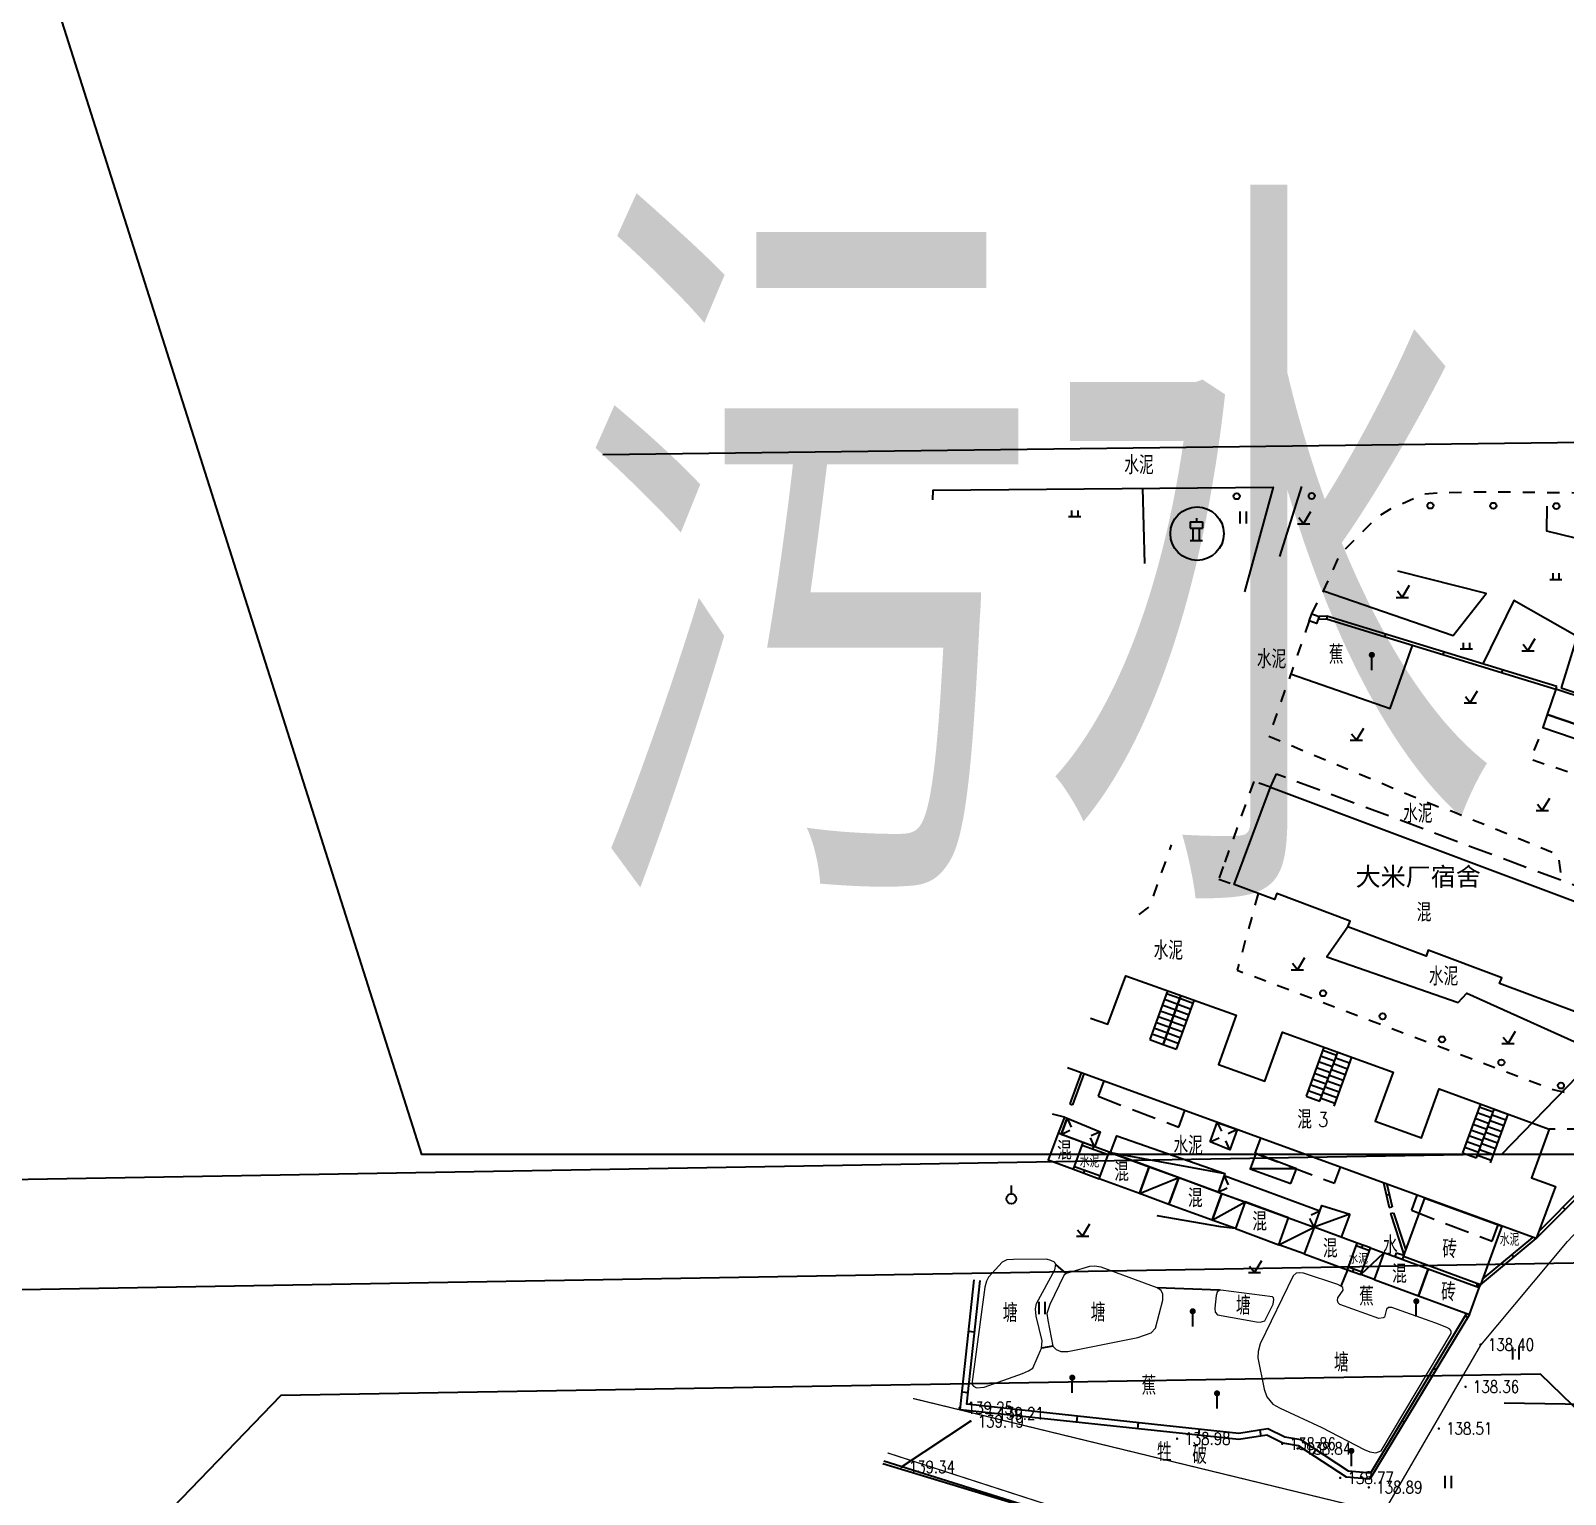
# Model space of a CAD drawing. Extents: x 529262 to 576451, y 2694391 to 2717535.
# Drawn here: x 564588.2 to 564713.6, y 2709833.3 to 2709952.9 of the extents above; entities that cross this region are included whole.
import ezdxf
from ezdxf.enums import TextEntityAlignment as Align
from ezdxf.xclip import XClip

# ---------------------------------------------------------------- set-up
doc = ezdxf.new("R2010")
doc.units = 0
doc.header["$XCLIPFRAME"] = 0
doc.linetypes.add('X5', pattern=[3, 2, -1])
doc.linetypes.add('X6', pattern=[2, 1, -1])
for name, color, linetype in [('DLDW', 8, 'Continuous'), ('DLSS', 4, 'Continuous'), ('DMTZ', 8, 'Continuous'), ('GCD', 8, 'Continuous'), ('JMD', 8, 'Continuous'), ('PP-COM', 7, 'Continuous'), ('RD-中线', 40, 'Continuous'), ('RD-红线', 7, 'Continuous'), ('ZBTZ', 8, 'Continuous'), ('ZJ', 7, 'Continuous')]:
    doc.layers.add(name, color=color, linetype=linetype)
doc.layers.add('SXSS', color=5, linetype='Continuous', lineweight=0)
doc.styles.add('_TCH_DIM', font='smsim.shx', dxfattribs={"width": 0.75, "bigfont": 'smfs.shx'})
doc.styles.add('HZ', font='rs.shx', dxfattribs={"width": 0.8, "bigfont": 'hztxt.shx'})
doc.styles.add('等线体', font='simhei.ttf')
doc.linetypes.add('10421', pattern='A,2,[150,AAA.SHX,S=0.5,R=0,X=0,Y=0.5],1e-11', length=2)
doc.linetypes.add('10422', pattern='A,0.75,[150,AAA.SHX,S=0.5,R=0,X=0,Y=0.5],1.5,[177,AAA.SHX,S=1,R=0,X=0,Y=0.4],0.75', length=3)
doc.linetypes.add('1161', pattern='A,0,[149,AAA.SHX,S=0.15,R=0,X=0,Y=0],-1.6', length=1.6)

# ---------------------------------------------------------------- blocks, each defined once
blk = doc.blocks.new('A$C19FD0107')
at = {"layer": 'RD-中线', "color": 8, "linetype": 'Continuous'}
blk.add_lwpolyline([(-6142.76, 15464.03), (-6599.13, 15456.2, 0.004476), (-6601.28, 15456.14), (-6632.72, 15455.04, -0.005032), (-6635.13, 15454.98), (-7129.07, 15447.59)], format="xyb", dxfattribs=at)
at = {"layer": 'RD-红线', "color": 8}
for points in [[(-6289.62, 15470.51), (-6271.93, 15488.77, 0.413393)], [(-6268.16, 15434.82), (-6286.47, 15452.56, 0.415035)], [(-6389.33, 15450.8), (-6407.02, 15432.44, 0.414996)]]:
    blk.add_lwpolyline(points, format="xyb", dxfattribs=at)
at = {"layer": 'RD-红线', "color": 8, "flags": 128}
for points in [[(-6289.62, 15470.51), (-6584.22, 15465.45)], [(-6286.47, 15452.56), (-6389.33, 15450.8)]]:
    blk.add_lwpolyline(points, dxfattribs=at)
blk = doc.blocks.new('GC200')
at = {"linetype": 'Continuous', "const_width": 0.2, "flags": 128}
blk.add_lwpolyline([(-0.1, 0, 1), (0.1, 0, 1)], format="xyb", close=True, dxfattribs=at)
blk = doc.blocks.new('gc123')
at = {"color": 8}
for p, q in [((-1, 0), (1, 0)), ((0, 0), (-0.8, 1)), ((0, 0), (1.2, 2))]:
    blk.add_line(p, q, dxfattribs=at)
blk = doc.blocks.new('gc165')
at = {"color": 8}
blk.add_line((0, 0), (0, 2), dxfattribs=at)
at = {"color": 8, "const_width": 0.5}
blk.add_lwpolyline([(-0.25, 2.5, 1), (0.25, 2.5, 1)], format="xyb", close=True, dxfattribs=at)
blk = doc.blocks.new('gc121')
at = {"color": 8}
for p, q in [((-0.5, -1), (-0.5, 1)), ((0.5, -1), (0.5, 1))]:
    blk.add_line(p, q, dxfattribs=at)
blk = doc.blocks.new('gc119')
at = {"color": 8}
for p, q in [((-1, 0), (1, 0)), ((-0.5, 1), (-0.5, 0)), ((0.5, 1), (0.5, 0))]:
    blk.add_line(p, q, dxfattribs=at)
blk = doc.blocks.new('gc170')
at = {"color": 8, "linetype": 'Continuous'}
blk.add_circle((0, 0), 0.5, dxfattribs=at)
blk = doc.blocks.new('gc125')
at = {"color": 8}
blk.add_line((0, 0.8), (0, 2.2), dxfattribs=at)
blk.add_circle((0, 0), 0.8, dxfattribs=at)
blk = doc.blocks.new('gc102')
for p, q in [((-1, 3), (1, 3)), ((-1, 3), (-1, 2)), ((0, 3.6), (0, 3)), ((1, 3), (1, 2)), ((-1, 2), (1, 2)), ((-1, 0), (1, 0)), ((-0.5, 0), (-0.5, 2)), ((0.5, 0), (0.5, 2))]:
    blk.add_line(p, q)

msp = doc.modelspace()

# ---------------------------------------------------------------- linework, layer by layer
at = {"color": 8, "linetype": 'Continuous', "flags": 128}
msp.add_lwpolyline([(564634.962, 2709918.281), (564834.224, 2709920.794), (564833.856, 2709999.882)], dxfattribs=at)
at = {"layer": 'Defpoints', "color": 1}
msp.add_lwpolyline([(564805.767, 2709861.081), (564620.161, 2709861.081), (564572.883, 2710009.989)], dxfattribs=at)
at = {"layer": 'DLDW', "color": 252, "linetype": '10421', "elevation": 142.526, "flags": 128}
msp.add_lwpolyline([(564699.787, 2709853.075), (564700.372, 2709852.862), (564700.242, 2709852.508), (564699.657, 2709852.722)], close=True, dxfattribs=at)
at = {"layer": 'DLDW', "color": 252, "linetype": 'Continuous'}
msp.add_circle((564683.489, 2709911.814, 138.828), 2.182, dxfattribs=at)
at = {"layer": 'DLSS', "linetype": 'X6', "flags": 128}
for points in [[(564692.852, 2709905.274), (564693.812, 2709907.146), (564695.111, 2709909.978), (564695.42, 2709910.392), (564697.744, 2709912.724), (564698.385, 2709913.273), (564699.452, 2709913.915), (564701.987, 2709915.053), (564703.139, 2709915.16), (564707.374, 2709915.245), (564739.277, 2709914.845)], [(564692.852, 2709905.274), (564693.812, 2709907.146), (564694.482, 2709908.607)], [(564688.473, 2709882.425), (564686.767, 2709876.152), (564712.577, 2709866.402), (564715.403, 2709865.688), (564716.462, 2709865.636), (564717.129, 2709865.946), (564731.115, 2709886.508), (564710.704, 2709893.375), (564711.809, 2709895.947)], [(564689.351, 2709895.265), (564703.014, 2709889.568), (564704.323, 2709889.137), (564712.99, 2709885.584), (564713.231, 2709883.503)], [(564678.746, 2709880.708), (564679.638, 2709881.364), (564681.398, 2709886.389)], [(564734.09, 2709881.95), (564733.122, 2709881.831), (564718.579, 2709864.029), (564717.56, 2709863.445), (564716.036, 2709863.158), (564712.256, 2709863.163)], [(564672.652, 2709864.15), (564671.185, 2709864.505)]]:
    msp.add_lwpolyline(points, dxfattribs=at)
at = {"layer": 'DLSS', "linetype": 'X6'}
for points in [[(564692.652, 2709904.683), (564689.351, 2709895.265)], [(564689.49, 2709891.093), (564688.109, 2709891.566), (564685.624, 2709884.628), (564685.254, 2709883.595), (564686.513, 2709883.144)]]:
    msp.add_lwpolyline(points, dxfattribs=at)
at = {"layer": 'DLSS', "linetype": 'Continuous', "const_width": 0.1, "flags": 128}
for points in [[(564660.291, 2709841.164), (564698.765, 2709831.802), (564732.188, 2709819.612), (564742.562, 2709816.79), (564744.607, 2709816.237)], [(564658.215, 2709836.716), (564730.2, 2709813.417), (564740.554, 2709810.485)]]:
    msp.add_lwpolyline(points, dxfattribs=at)
at = {"layer": 'DMTZ', "linetype": '10422'}
for points in [[(564661.9, 2709914.572), (564661.929, 2709915.366), (564689.708, 2709915.616), (564687.347, 2709907.058)], [(564690.242, 2709909.938), (564692.031, 2709915.673)]]:
    msp.add_lwpolyline(points, dxfattribs=at)
at = {"layer": 'DMTZ', "linetype": '10422', "elevation": 138.815, "flags": 128}
msp.add_lwpolyline([(564686.623, 2709855.039), (564685.437, 2709855.176), (564680.225, 2709856.077)], dxfattribs=at)
at = {"layer": 'DMTZ', "linetype": '10421', "flags": 128}
msp.add_lwpolyline([(564708.578, 2709840.805), (564716.883, 2709840.668), (564717.553, 2709840.842), (564717.896, 2709841.026), (564718.174, 2709841.59), (564718.634, 2709845.164), (564718.745, 2709845.41), (564718.945, 2709845.547), (564719.246, 2709845.622), (564727.286, 2709844.446), (564729.331, 2709844.123), (564729.598, 2709844.123), (564731.021, 2709845.034), (564733.425, 2709846.371), (564733.425, 2709846.371)], dxfattribs=at)
at = {"layer": 'JMD', "linetype": 'Continuous'}
for p, q in [((564694.122, 2709905.064), (564694.049, 2709904.825)), ((564698.864, 2709903.613), (564698.79, 2709903.373)), ((564703.645, 2709902.149), (564703.572, 2709901.91)), ((564708.426, 2709900.686), (564708.353, 2709900.447)), ((564681.064, 2709874.476), (564679.62, 2709870.492)), ((564680.726, 2709870.091), (564682.172, 2709874.081)), ((564682.172, 2709874.081), (564680.726, 2709870.091)), ((564680.983, 2709874.253), (564682.091, 2709873.857)), ((564680.472, 2709872.842), (564681.579, 2709872.445)), ((564680.642, 2709873.313), (564681.75, 2709872.915)), ((564680.813, 2709873.783), (564681.921, 2709873.386)), ((564681.749, 2709872.912), (564682.84, 2709872.511)), ((564681.819, 2709869.695), (564683.263, 2709873.678)), ((564681.919, 2709873.382), (564683.01, 2709872.98)), ((564682.089, 2709873.852), (564683.18, 2709873.45)), ((564679.961, 2709871.432), (564681.068, 2709871.033)), ((564680.131, 2709871.902), (564681.238, 2709871.503)), ((564680.302, 2709872.372), (564681.409, 2709871.974)), ((564681.237, 2709871.501), (564682.329, 2709871.103)), ((564681.408, 2709871.971), (564682.499, 2709871.572)), ((564681.578, 2709872.442), (564682.67, 2709872.042)), ((564679.62, 2709870.492), (564680.726, 2709870.091)), ((564679.79, 2709870.962), (564680.897, 2709870.562)), ((564680.897, 2709870.561), (564681.989, 2709870.164)), ((564681.067, 2709871.031), (564682.159, 2709870.634)), ((564680.726, 2709870.091), (564681.819, 2709869.695)), ((564693.837, 2709869.868), (564692.387, 2709865.865)), ((564693.524, 2709865.453), (564694.975, 2709869.455)), ((564693.524, 2709865.453), (564694.975, 2709869.455)), ((564693.579, 2709869.156), (564694.717, 2709868.743)), ((564693.75, 2709869.626), (564694.887, 2709869.213)), ((564696.102, 2709869.046), (564694.652, 2709865.044)), ((564694.804, 2709868.985), (564695.932, 2709868.576)), ((564694.975, 2709869.455), (564696.102, 2709869.046)), ((564693.068, 2709867.745), (564694.206, 2709867.333)), ((564693.239, 2709868.215), (564694.376, 2709867.803)), ((564693.409, 2709868.686), (564694.546, 2709868.273)), ((564694.464, 2709868.045), (564695.591, 2709867.636)), ((564694.634, 2709868.515), (564695.762, 2709868.106)), ((564692.728, 2709866.805), (564693.865, 2709866.393)), ((564692.898, 2709867.275), (564694.035, 2709866.863)), ((564693.952, 2709866.635), (564695.08, 2709866.226)), ((564694.123, 2709867.105), (564695.25, 2709866.696)), ((564694.293, 2709867.575), (564695.421, 2709867.166)), ((564673.087, 2709865.245), (564673.322, 2709865.159)), ((564692.387, 2709865.865), (564693.524, 2709865.453)), ((564692.557, 2709866.335), (564693.695, 2709865.923)), ((564693.612, 2709865.694), (564694.739, 2709865.286)), ((564693.782, 2709866.164), (564694.91, 2709865.756)), ((564706.623, 2709865.221), (564705.176, 2709861.23)), ((564672.652, 2709864.15, 139.059), (564672.885, 2709864.061)), ((564672.885, 2709864.061), (564673.2, 2709863.325)), ((564706.198, 2709864.05), (564707.334, 2709863.635)), ((564706.313, 2709860.818), (564707.758, 2709864.805)), ((564706.313, 2709860.818), (564707.758, 2709864.805)), ((564706.369, 2709864.52), (564707.504, 2709864.105)), ((564706.539, 2709864.991), (564707.674, 2709864.574)), ((564708.879, 2709864.393), (564707.435, 2709860.411)), ((564707.587, 2709864.334), (564708.708, 2709863.924)), ((564707.758, 2709864.805), (564708.879, 2709864.393)), ((564672.378, 2709862.739), (564673.107, 2709863.07)), ((564675.564, 2709862.941), (564674.83, 2709862.621)), ((564685.132, 2709863.719), (564685.469, 2709862.994)), ((564686.758, 2709863.126), (564686.032, 2709862.789)), ((564705.687, 2709862.64), (564706.823, 2709862.227)), ((564705.858, 2709863.11), (564706.994, 2709862.696)), ((564706.028, 2709863.58), (564707.164, 2709863.166)), ((564707.076, 2709862.924), (564708.198, 2709862.515)), ((564707.247, 2709863.394), (564708.368, 2709862.984)), ((564707.417, 2709863.864), (564708.538, 2709863.454)), ((564675.12, 2709861.732), (564674.784, 2709862.458)), ((564675.035, 2709861.763), (564674.949, 2709861.529)), ((564684.554, 2709862.134), (564685.284, 2709862.46)), ((564686.161, 2709861.489), (564685.835, 2709862.22)), ((564705.347, 2709861.7), (564706.483, 2709861.288)), ((564705.517, 2709862.17), (564706.653, 2709861.757)), ((564706.565, 2709861.514), (564707.687, 2709861.106)), ((564706.735, 2709861.984), (564707.858, 2709861.576)), ((564706.906, 2709862.454), (564708.028, 2709862.045)), ((564676.425, 2709861.253), (564685.766, 2709859.553)), ((564676.425, 2709861.253), (564685.766, 2709859.553)), ((564705.176, 2709861.23), (564706.313, 2709860.818)), ((564706.395, 2709861.044), (564707.517, 2709860.637)), ((564674.232, 2709859.577), (564674.317, 2709859.812)), ((564678.776, 2709857.907), (564681.997, 2709859.207)), ((564685.691, 2709859.35), (564686.027, 2709858.624)), ((564691.594, 2709859.924, 141.564), (564687.833, 2709859.931)), ((564685.206, 2709858.029), (564685.932, 2709858.365)), ((564698.94, 2709857.767), (564699.183, 2709857.824)), ((564684.707, 2709855.737), (564687.422, 2709857.215)), ((564693.522, 2709856.475), (564692.796, 2709856.138)), ((564713.544, 2709856.605), (564713.367, 2709856.781)), ((564690.156, 2709853.706), (564693.04, 2709855.152)), ((564693.04, 2709855.152), (564692.703, 2709855.878)), ((564695.951, 2709856.218), (564693.04, 2709855.152)), ((564699.291, 2709856.264, 142.544), (564699.528, 2709856.341, 142.544)), ((564696.852, 2709851.279), (564698.741, 2709853.059)), ((564696.999, 2709853.698), (564696.913, 2709853.464)), ((564709.351, 2709852.717), (564709.192, 2709852.909)), ((564696.199, 2709851.517), (564696.284, 2709851.752)), ((564706.587, 2709850.352), (564706.35, 2709850.433)), ((564705.384, 2709847.915, 137.812), (564705.598, 2709847.786, 137.812)), ((564665.321, 2709846.588), (564664.824, 2709846.641)), ((564702.806, 2709843.631, 137.812), (564703.02, 2709843.502, 137.812)), ((564664.79, 2709841.616), (564664.293, 2709841.67)), ((564668.732, 2709840.254), (564668.678, 2709839.757)), ((564673.703, 2709839.723), (564673.65, 2709839.225)), ((564678.675, 2709839.191), (564678.622, 2709838.694)), ((564700.227, 2709839.347, 137.812), (564700.441, 2709839.218, 137.812)), ((564683.647, 2709838.659), (564683.593, 2709838.162)), ((564688.607, 2709838.581), (564688.684, 2709838.087)), ((564693.18, 2709836.975), (564692.905, 2709836.557))]:
    msp.add_line(p, q, dxfattribs=at)
at = {"layer": 'JMD', "linetype": 'Continuous', "flags": 128}
for points, elevation in [([(564692.652, 2709904.683), (564692.852, 2709905.274), (564693.454, 2709905.056), (564693.254, 2709904.465)], 138.795), ([(564713.217, 2709899.219), (564735.939, 2709891.72), (564737.97, 2709898.304), (564715.278, 2709905.833)], 139.022), ([(564712.087, 2709897.038), (564735.039, 2709889.212), (564735.823, 2709891.511), (564712.794, 2709899.111)], 139.381), ([(564712.087, 2709897.038), (564711.725, 2709895.976), (564734.677, 2709888.15), (564735.039, 2709889.212)], 139.381), ([(564689.49, 2709891.093), (564720.609, 2709879.421), (564717.773, 2709872.022), (564714.705, 2709873.152), (564714.534, 2709872.695), (564708.189, 2709875.072), (564708.373, 2709875.525), (564702.359, 2709877.776), (564702.184, 2709877.307), (564695.812, 2709879.69), (564695.988, 2709880.162), (564689.991, 2709882.408), (564689.813, 2709881.933), (564686.513, 2709883.144)], 138.662), ([(564673.385, 2709859.885), (564674.188, 2709862.074), (564672.144, 2709862.825), (564671.322, 2709860.657)], 138.545), ([(564676.425, 2709861.253), (564676.931, 2709862.63), (564685.766, 2709859.553), (564685.206, 2709858.029)], 139.028), ([(564675.503, 2709859.115), (564676.304, 2709861.297), (564679.579, 2709860.095), (564678.776, 2709857.907)], 138.365), ([(564691.143, 2709858.725), (564691.594, 2709859.924), (564688.297, 2709861.164), (564687.833, 2709859.931)], 141.564), ([(564681.192, 2709857.015), (564678.776, 2709857.907), (564679.579, 2709860.095), (564681.997, 2709859.207)], 138.653), ([(564681.192, 2709857.015), (564681.997, 2709859.207), (564685.507, 2709857.918), (564684.707, 2709855.737)], 138.653), ([(564686.623, 2709855.039), (564684.707, 2709855.737), (564685.507, 2709857.918), (564687.422, 2709857.215)], 138.885), ([(564690.156, 2709853.706), (564690.966, 2709855.914), (564687.422, 2709857.215), (564686.623, 2709855.039)], 138.885), ([(564695.951, 2709856.218), (564695.26, 2709854.337), (564693.04, 2709855.152), (564693.687, 2709856.928)], 138.613), ([(564700.336, 2709852.763), (564702.078, 2709857.54), (564708.369, 2709855.247), (564706.622, 2709850.455)], 142.763), ([(564692.238, 2709852.968), (564690.156, 2709853.706), (564690.966, 2709855.914), (564693.04, 2709855.152)], 139.568), ([(564695.763, 2709851.676), (564696.564, 2709853.858), (564693.04, 2709855.152), (564692.238, 2709852.968)], 139.79), ([(564696.852, 2709851.279), (564697.653, 2709853.458), (564698.741, 2709853.059), (564697.942, 2709850.882)], 139.79), ([(564701.558, 2709849.56), (564702.355, 2709851.732), (564698.741, 2709853.059), (564697.942, 2709850.882)], 138.327), ([(564701.558, 2709849.56), (564705.739, 2709848.019), (564706.534, 2709850.197), (564702.355, 2709851.732)], 138.327)]:
    msp.add_lwpolyline(points, close=True, dxfattribs=dict(at, elevation=elevation))
for points in [[(564712.786, 2709899.089), (564694.049, 2709904.825), (564693.368, 2709904.803)], [(564712.859, 2709899.328), (564694.083, 2709905.076), (564693.454, 2709905.056)], [(564712.786, 2709899.089), (564712.859, 2709899.328)], [(564674.009, 2709867.775), (564673.087, 2709865.245)], [(564674.244, 2709867.689), (564673.322, 2709865.159)], [(564672.652, 2709864.15), (564672.144, 2709862.825)], [(564672.885, 2709864.061), (564672.378, 2709862.739)], [(564676.218, 2709861.063), (564674.102, 2709861.84)], [(564676.304, 2709861.297), (564674.188, 2709862.074)], [(564673.385, 2709859.885), (564675.503, 2709859.115)], [(564673.471, 2709860.12), (564675.589, 2709859.35)], [(564698.706, 2709858.77), (564699.172, 2709856.774)], [(564698.987, 2709858.667), (564699.415, 2709856.831)], [(564711.171, 2709854.225), (564715.126, 2709858.191)], [(564711.381, 2709854.79), (564714.94, 2709858.359)], [(564706.622, 2709850.455), (564711.171, 2709854.225)], [(564706.792, 2709850.92), (564710.899, 2709854.324)], [(564697.566, 2709853.224), (564696.478, 2709853.624)], [(564697.653, 2709853.458), (564696.564, 2709853.858)], [(564695.763, 2709851.676), (564696.852, 2709851.279)], [(564695.849, 2709851.911), (564696.939, 2709851.514)], [(564706.299, 2709850.284), (564706.387, 2709850.541)], [(564706.534, 2709850.197), (564706.622, 2709850.455)], [(564659.353, 2709835.586), (564664.989, 2709839.321)], [(564657.914, 2709836.07), (564740.375, 2709810.162), (564733.483, 2709781.181), (564700.747, 2709784.927), (564682.367, 2709792.877), (564673.576, 2709769.523), (564656.97, 2709778.787), (564652.685, 2709788.193), (564650.196, 2709811.376), (564648.858, 2709814.061)]]:
    msp.add_lwpolyline(points, dxfattribs=at)
at = {"layer": 'JMD', "linetype": 'X5', "elevation": 138.662, "flags": 128}
msp.add_lwpolyline([(564689.49, 2709891.093), (564689.964, 2709892.205), (564721.055, 2709880.576), (564720.609, 2709879.421)], dxfattribs=at)
at = {"layer": 'JMD', "linetype": 'Continuous', "flags": 128}
for points, elevation in [([(564674.796, 2709872.244), (564676.21, 2709871.728), (564677.656, 2709875.693), (564686.689, 2709872.468), (564685.235, 2709868.457), (564689.009, 2709867.089), (564690.46, 2709871.093), (564699.49, 2709867.817), (564698.04, 2709863.816), (564701.811, 2709862.449), (564703.26, 2709866.446), (564712.256, 2709863.163), (564710.807, 2709859.189), (564712.755, 2709858.479), (564711.171, 2709854.225), (564672.899, 2709868.179)], 139.204), ([(564699.172, 2709856.774), (564699.415, 2709856.831)], 142.548), ([(564699.291, 2709856.264), (564700.019, 2709854.027), (564700.386, 2709852.9)], 142.544), ([(564699.528, 2709856.341), (564700.256, 2709854.104), (564700.524, 2709853.281)], 142.544), ([(564697.605, 2709834.565), (564695.684, 2709834.734), (564691.774, 2709837.299), (564690.503, 2709837.511), (564689.188, 2709838.165), (564686.899, 2709837.809), (564679.97, 2709838.55), (564664.14, 2709840.242), (564665.275, 2709850.856)], 139.904), ([(564697.649, 2709835.063), (564695.853, 2709835.221), (564691.961, 2709837.775), (564690.659, 2709837.992), (564689.269, 2709838.684), (564686.887, 2709838.313), (564680.023, 2709839.047), (564664.69, 2709840.686), (564665.772, 2709850.803), (564665.772, 2709850.803)], 139.904), ([(564705.739, 2709848.019), (564697.605, 2709834.565)], 137.812), ([(564705.5, 2709848.107), (564697.649, 2709835.063)], 137.812), ([(564657.811, 2709835.849), (564686.279, 2709827.209), (564683.972, 2709819.658), (564654.798, 2709828.568)], 140.376)]:
    msp.add_lwpolyline(points, dxfattribs=dict(at, elevation=elevation))
at = {"layer": 'JMD', "linetype": 'X5'}
for points in [[(564675.86, 2709867.1), (564675.405, 2709865.851), (564681.996, 2709863.317), (564682.493, 2709864.681)], [(564688.658, 2709862.433), (564688.208, 2709861.198), (564694.72, 2709858.747), (564695.195, 2709860.05)]]:
    msp.add_lwpolyline(points, dxfattribs=at)
at = {"layer": 'JMD', "linetype": 'Continuous', "flags": 128}
msp.add_lwpolyline([(564672.885, 2709864.061), (564675.564, 2709862.941), (564675.12, 2709861.732), (564672.378, 2709862.739)], close=True, dxfattribs=at)
at = {"layer": 'JMD', "flags": 128}
for points, elevation in [([(564684.554, 2709862.134), (564685.132, 2709863.719), (564686.758, 2709863.126), (564686.161, 2709861.489)], 138.609), ([(564693.522, 2709856.475), (564685.691, 2709859.35), (564685.206, 2709858.029), (564693.04, 2709855.152)], 138.613)]:
    msp.add_lwpolyline(points, close=True, dxfattribs=dict(at, elevation=elevation))
at = {"layer": 'JMD', "linetype": 'X5', "elevation": -3.296}
msp.add_lwpolyline([(564701.438, 2709857.774), (564700.988, 2709856.54), (564707.579, 2709854.006), (564708.071, 2709855.355)], dxfattribs=at)
at = {"layer": 'SXSS', "color": 8, "linetype": '10421', "flags": 128}
for points in [[(564698.778, 2709831.897), (564706.653, 2709845.526), (564713.728, 2709853.988), (564725.286, 2709866.29), (564737.848, 2709881.806)], [(564679.726, 2709846.519), (564680.1, 2709846.916), (564680.694, 2709849.188), (564680.693, 2709849.676), (564680.546, 2709849.977), (564680.226, 2709850.199), (564675.659, 2709851.879), (564675.115, 2709851.984), (564674.697, 2709851.957), (564673.262, 2709851.511), (564672.792, 2709851.384), (564672.597, 2709851.197), (564671.449, 2709848.84), (564671.23, 2709848.102), (564671.286, 2709847.56), (564671.693, 2709845.442), (564671.984, 2709845.158), (564672.372, 2709844.99), (564672.921, 2709845.008), (564678.649, 2709846.138), (564679.726, 2709846.519)]]:
    msp.add_lwpolyline(points, dxfattribs=at)
msp.add_lwpolyline([(564665.094, 2709842.331), (564665.22, 2709842.157), (564665.466, 2709842.034), (564666.089, 2709842.075), (564669.237, 2709843.209), (564669.723, 2709843.423), (564670.061, 2709843.634), (564670.771, 2709845.27), (564670.847, 2709845.866), (564670.358, 2709847.891), (564670.295, 2709848.487), (564670.37, 2709848.929), (564671.883, 2709851.683), (564671.95, 2709852.103), (564671.848, 2709852.305), (564671.555, 2709852.43), (564671.194, 2709852.554), (564668.483, 2709852.52), (564667.938, 2709852.487), (564667.58, 2709852.295), (564666.456, 2709851.065), (564666.284, 2709850.747), (564666.154, 2709850.261)], close=True, dxfattribs=at)
for points, elevation in [([(564690.272, 2709840.367), (564693.684, 2709838.786), (564697.128, 2709836.983), (564697.589, 2709836.806), (564698.098, 2709836.719), (564698.521, 2709836.895), (564704.237, 2709846.473), (564704.247, 2709846.67), (564704.136, 2709846.822), (564703.881, 2709846.959), (564702.982, 2709847.317), (564702.527, 2709847.478), (564699.386, 2709848.599), (564699.127, 2709848.595), (564698.969, 2709848.458), (564698.803, 2709847.813), (564698.696, 2709847.749), (564698.333, 2709847.709), (564695.135, 2709848.834), (564695.013, 2709848.972), (564694.945, 2709849.157), (564694.978, 2709849.391), (564695.417, 2709850.022), (564695.404, 2709850.224), (564695.233, 2709850.334), (564694.971, 2709850.475), (564692.183, 2709851.391), (564691.854, 2709851.437), (564691.582, 2709851.405), (564691.344, 2709851.17), (564688.647, 2709845.641), (564688.465, 2709844.988), (564688.438, 2709844.483), (564688.957, 2709841.926), (564689.193, 2709841.301), (564689.661, 2709840.688)], 138.78), ([(564685.327, 2709849.999), (564685.12, 2709849.849), (564685.039, 2709849.584), (564684.935, 2709848.534), (564684.958, 2709848.211), (564685.166, 2709848.004), (564688.343, 2709847.422), (564688.628, 2709847.395), (564689.011, 2709847.496), (564689.712, 2709848.872), (564689.761, 2709849.243), (564689.72, 2709849.374), (564689.645, 2709849.474), (564685.439, 2709850.014)], 138.259)]:
    msp.add_lwpolyline(points, close=True, dxfattribs=dict(at, elevation=elevation))
at = {"layer": 'ZBTZ', "linetype": '1161', "flags": 128}
for points in [[(564679.22, 2709909.369), (564679.051, 2709915.52)], [(564730.725, 2709913.991), (564730.685, 2709913.723), (564722.464, 2709912.609), (564721.534, 2709909.698), (564712.061, 2709912.003), (564712.087, 2709914.069)], [(564714.522, 2709903.408), (564709.363, 2709906.351), (564706.837, 2709901.172)], [(564695.812, 2709879.69), (564694.097, 2709877.249), (564704.823, 2709873.524), (564705.524, 2709874.278), (564716.767, 2709869.211), (564717.773, 2709872.022)], [(564672.792, 2709851.384), (564671.95, 2709852.103)], [(564671.693, 2709845.442), (564670.771, 2709845.27)]]:
    msp.add_lwpolyline(points, dxfattribs=at)
for points, elevation in [([(564693.812, 2709907.146), (564704.415, 2709903.481), (564707.095, 2709906.913), (564699.884, 2709908.757)], 138.815), ([(564691.19, 2709900.343), (564699.265, 2709897.531), (564701.091, 2709902.669)], 138.867), ([(564695.763, 2709851.676), (564695.233, 2709850.334)], 139.79), ([(564685.327, 2709849.999), (564680.226, 2709850.199)], 138.259)]:
    msp.add_lwpolyline(points, dxfattribs=dict(at, elevation=elevation))

# ---------------------------------------------------------------- block references
at = {"layer": 'DLDW', "color": 252, "linetype": 'Continuous', "xscale": 0.5, "yscale": 0.5, "zscale": 0.5}
msp.add_blockref('gc102', (564683.431, 2709911.266, 138.828), dxfattribs=at)
at = {"layer": 'GCD', "color": 3, "linetype": 'Continuous'}
ref = msp.add_blockref('GC200', (564706.641, 2709845.56, 138.396), dxfattribs=dict(at, xscale=0.5, yscale=0.5, zscale=0.5))
ref.add_attrib('height', '138.40', dxfattribs={"linetype": 'Continuous', "height": 1, "style": 'HZ', "width": 0.8}).set_placement((564707.241, 2709845.56, 138.396), align=Align.MIDDLE_LEFT)
ref = msp.add_blockref('GC200', (564705.418, 2709842.122, 138.362), dxfattribs=dict(at, xscale=0.5, yscale=0.5, zscale=0.5))
ref.add_attrib('height', '138.36', dxfattribs={"linetype": 'Continuous', "height": 1, "style": 'HZ', "width": 0.8}).set_placement((564706.018, 2709842.122, 138.362), align=Align.MIDDLE_LEFT)
ref = msp.add_blockref('GC200', (564664.084, 2709840.396, 139.253), dxfattribs=dict(at, xscale=0.5, yscale=0.5, zscale=0.5))
ref.add_attrib('height', '139.25', dxfattribs={"linetype": 'Continuous', "height": 1, "style": 'HZ', "width": 0.8}).set_placement((564664.684, 2709840.396, 139.253), align=Align.MIDDLE_LEFT)
ref = msp.add_blockref('GC200', (564666.596, 2709839.946, 139.213), dxfattribs=dict(at, xscale=0.5, yscale=0.5, zscale=0.5))
ref.add_attrib('height', '139.21', dxfattribs={"linetype": 'Continuous', "height": 1, "style": 'HZ', "width": 0.8}).set_placement((564667.196, 2709839.946, 139.213), align=Align.MIDDLE_LEFT)
ref = msp.add_blockref('GC200', (564664.977, 2709839.305, 139.191), dxfattribs=dict(at, xscale=0.5, yscale=0.5, zscale=0.5))
ref.add_attrib('height', '139.19', dxfattribs={"linetype": 'Continuous', "height": 1, "style": 'HZ', "width": 0.8}).set_placement((564665.577, 2709839.305, 139.191), align=Align.MIDDLE_LEFT)
ref = msp.add_blockref('GC200', (564703.232, 2709838.708, 138.506), dxfattribs=dict(at, xscale=0.5, yscale=0.5, zscale=0.5))
ref.add_attrib('height', '138.51', dxfattribs={"linetype": 'Continuous', "height": 1, "style": 'HZ', "width": 0.8}).set_placement((564703.832, 2709838.708, 138.506), align=Align.MIDDLE_LEFT)
ref = msp.add_blockref('GC200', (564681.852, 2709837.879, 138.982), dxfattribs=dict(at, xscale=0.5, yscale=0.5, zscale=0.5))
ref.add_attrib('height', '138.98', dxfattribs={"linetype": 'Continuous', "height": 1, "style": 'HZ', "width": 0.8}).set_placement((564682.452, 2709837.879, 138.982), align=Align.MIDDLE_LEFT)
ref = msp.add_blockref('GC200', (564690.447, 2709837.459, 138.862), dxfattribs=dict(at, xscale=0.5, yscale=0.5, zscale=0.5))
ref.add_attrib('height', '138.86', dxfattribs={"linetype": 'Continuous', "height": 1, "style": 'HZ', "width": 0.8}).set_placement((564691.047, 2709837.459, 138.862), align=Align.MIDDLE_LEFT)
ref = msp.add_blockref('GC200', (564691.702, 2709837.074, 138.838), dxfattribs=dict(at, xscale=0.5, yscale=0.5, zscale=0.5))
ref.add_attrib('height', '138.84', dxfattribs={"linetype": 'Continuous', "height": 1, "style": 'HZ', "width": 0.8}).set_placement((564692.302, 2709837.074, 138.838), align=Align.MIDDLE_LEFT)
ref = msp.add_blockref('GC200', (564659.341, 2709835.57, 139.341), dxfattribs=dict(at, xscale=0.5, yscale=0.5, zscale=0.5))
ref.add_attrib('height', '139.34', dxfattribs={"linetype": 'Continuous', "height": 1, "style": 'HZ', "width": 0.8}).set_placement((564659.941, 2709835.57, 139.341), align=Align.MIDDLE_LEFT)
ref = msp.add_blockref('GC200', (564695.179, 2709834.679, 138.772), dxfattribs=dict(at, xscale=0.5, yscale=0.5, zscale=0.5))
ref.add_attrib('height', '138.77', dxfattribs={"linetype": 'Continuous', "height": 1, "style": 'HZ', "width": 0.8}).set_placement((564695.779, 2709834.679, 138.772), align=Align.MIDDLE_LEFT)
ref = msp.add_blockref('GC200', (564697.519, 2709833.902, 138.885), dxfattribs=dict(at, xscale=0.5, yscale=0.5, zscale=0.5))
ref.add_attrib('height', '138.89', dxfattribs={"linetype": 'Continuous', "height": 1, "style": 'HZ', "width": 0.8}).set_placement((564698.119, 2709833.902, 138.885), align=Align.MIDDLE_LEFT)
at = {"layer": 'PP-COM'}
ref = msp.add_blockref('A$C19FD0107', (570997.993, 2694390.603), dxfattribs=at)
XClip(ref).set_block_clipping_path([(-9366.4383134884, 14428.6043910822), (-3328.4480743363, 17452.7484863754)])
at = {"layer": 'ZBTZ', "linetype": 'Continuous'}
for p, xscale, yscale, zscale, rotation in [((564686.725, 2709914.87), 0.5000000000489607, 0.5000000000489607, 0.5000000000489607, 179.7599560346794), ((564692.852, 2709914.891), 0.5000000000489607, 0.5000000000489607, 0.5000000000489607, 179.7599560346794), ((564702.548, 2709914.109), 0.5000000000489607, 0.5000000000489607, 0.5000000000489607, 179.7599560346794), ((564707.686, 2709914.088), 0.5000000000489607, 0.5000000000489607, 0.5000000000489607, 179.7599560346794), ((564712.824, 2709914.066), 0.5000000000489607, 0.5000000000489607, 0.5000000000489607, 179.7599560346794), ((564693.777, 2709874.269), 0.4999999999990104, 0.4999999999990104, 0.4999999999990104, 158.7726485089554), ((564698.634, 2709872.383), 0.4999999999990104, 0.4999999999990104, 0.4999999999990104, 158.7726485089554), ((564703.49, 2709870.496), 0.4999999999990104, 0.4999999999990104, 0.4999999999990104, 158.7726485089554), ((564708.346, 2709868.61), 0.4999999999990104, 0.4999999999990104, 0.4999999999990104, 158.7726485089554), ((564713.202, 2709866.724), 0.4999999999990104, 0.4999999999990104, 0.4999999999990104, 158.7726485089554)]:
    msp.add_blockref('gc170', p, dxfattribs=dict(at, xscale=xscale, yscale=yscale, zscale=zscale, rotation=rotation))
at = {"layer": 'ZBTZ', "linetype": 'Continuous', "xscale": 0.5, "yscale": 0.5}
for name, p in [('gc119', (564673.49, 2709913.205)), ('gc121', (564687.264, 2709913.129)), ('gc123', (564692.189, 2709912.61)), ('gc119', (564712.786, 2709908.077)), ('gc123', (564700.245, 2709906.602)), ('gc119', (564705.476, 2709902.403)), ('gc123', (564710.51, 2709902.248, 139.111)), ('gc165', (564697.759, 2709900.657)), ('gc123', (564705.799, 2709897.979)), ('gc123', (564696.502, 2709894.932)), ('gc123', (564711.684, 2709889.191)), ('gc123', (564691.683, 2709876.191, -139.102)), ('gc123', (564708.889, 2709870.159, -0.175)), ('gc125', (564668.324, 2709857.473)), ('gc123', (564674.134, 2709854.424)), ('gc123', (564688.18, 2709851.442)), ('gc121', (564670.841, 2709848.552)), ('gc165', (564701.394, 2709847.851)), ('gc165', (564683.133, 2709847.038)), ('gc121', (564709.537, 2709844.839)), ('gc165', (564673.295, 2709841.615)), ('gc165', (564685.118, 2709840.333)), ('gc165', (564696.086, 2709835.63)), ('gc121', (564704.004, 2709834.344))]:
    msp.add_blockref(name, p, dxfattribs=at)

# ---------------------------------------------------------------- texts
at = {"layer": 'Defpoints', "color": 1, "style": '_TCH_DIM', "width": 0.75}
msp.add_text('污水', height=52.8692, rotation=360, dxfattribs=at).set_placement((564632.775, 2709882.081))
at = {"layer": 'DLDW', "color": 252, "linetype": '10421', "style": 'HZ', "width": 0.8}
msp.add_text('水', height=1.5, dxfattribs=at).set_placement((564699.269, 2709853.749), align=Align.MIDDLE)
at = {"layer": 'DLDW', "color": 252, "linetype": 'Continuous', "style": 'HZ', "width": 0.8}
msp.add_text('牲', height=1.5, dxfattribs=at).set_placement((564680.817, 2709836.872), align=Align.MIDDLE)
at = {"layer": 'JMD', "linetype": 'Continuous', "style": 'HZ', "width": 0.8}
for s, p in [('混', (564702.626, 2709880.871)), ('混', (564692.872, 2709863.952)), ('混', (564673.253, 2709861.42)), ('混', (564677.924, 2709859.666)), ('混', (564683.945, 2709857.535)), ('混', (564689.2, 2709855.619, -138.421)), ('混', (564694.964, 2709853.423, -138.421)), ('砖', (564704.72, 2709853.367)), ('混', (564700.616, 2709851.342, -138.421)), ('砖', (564704.62, 2709849.852))]:
    msp.add_text(s, height=1.5, dxfattribs=at).set_placement(p, align=Align.MIDDLE_RIGHT)
msp.add_text('3', height=1.2, dxfattribs=at).set_placement((564693.372, 2709863.952), align=Align.MIDDLE_LEFT)
msp.add_text('破', height=1.5, dxfattribs=at).set_placement((564683.698, 2709836.633), align=Align.MIDDLE)
at = {"layer": 'SXSS', "color": 8, "linetype": '10421', "style": 'HZ', "width": 0.8}
for p in [(564668.225, 2709848.233), (564675.408, 2709848.278), (564687.266, 2709848.837), (564695.272, 2709844.2)]:
    msp.add_text('塘', height=1.5, dxfattribs=at).set_placement(p, align=Align.MIDDLE)
at = {"layer": 'ZJ', "color": 8, "linetype": 'Continuous', "style": 'HZ', "width": 0.8}
for s, height, p in [('水泥', 1.5, (564678.743, 2709917.486)), ('蕉', 1.5, (564694.844, 2709902.007)), ('水泥', 1.5, (564689.571, 2709901.635)), ('水泥', 1.5, (564701.518, 2709889.017)), ('水泥', 1.5, (564681.143, 2709877.835)), ('水泥', 1.5, (564703.618, 2709875.719)), ('水泥', 1.5, (564682.761, 2709861.898)), ('水泥', 1, (564674.708, 2709860.592)), ('水泥', 1, (564709.011, 2709854.189)), ('水泥', 0.8, (564696.652, 2709852.633)), ('蕉', 1.5, (564697.316, 2709849.579)), ('蕉', 1.5, (564679.547, 2709842.292))]:
    msp.add_text(s, height=height, dxfattribs=at).set_placement(p, align=Align.MIDDLE)
at = {"layer": 'ZJ', "color": 8, "linetype": 'Continuous', "style": '等线体'}
msp.add_text('大米厂宿舍', height=1.5, dxfattribs=at).set_placement((564701.549, 2709883.828), align=Align.MIDDLE)

doc.saveas('drawing.dxf')
